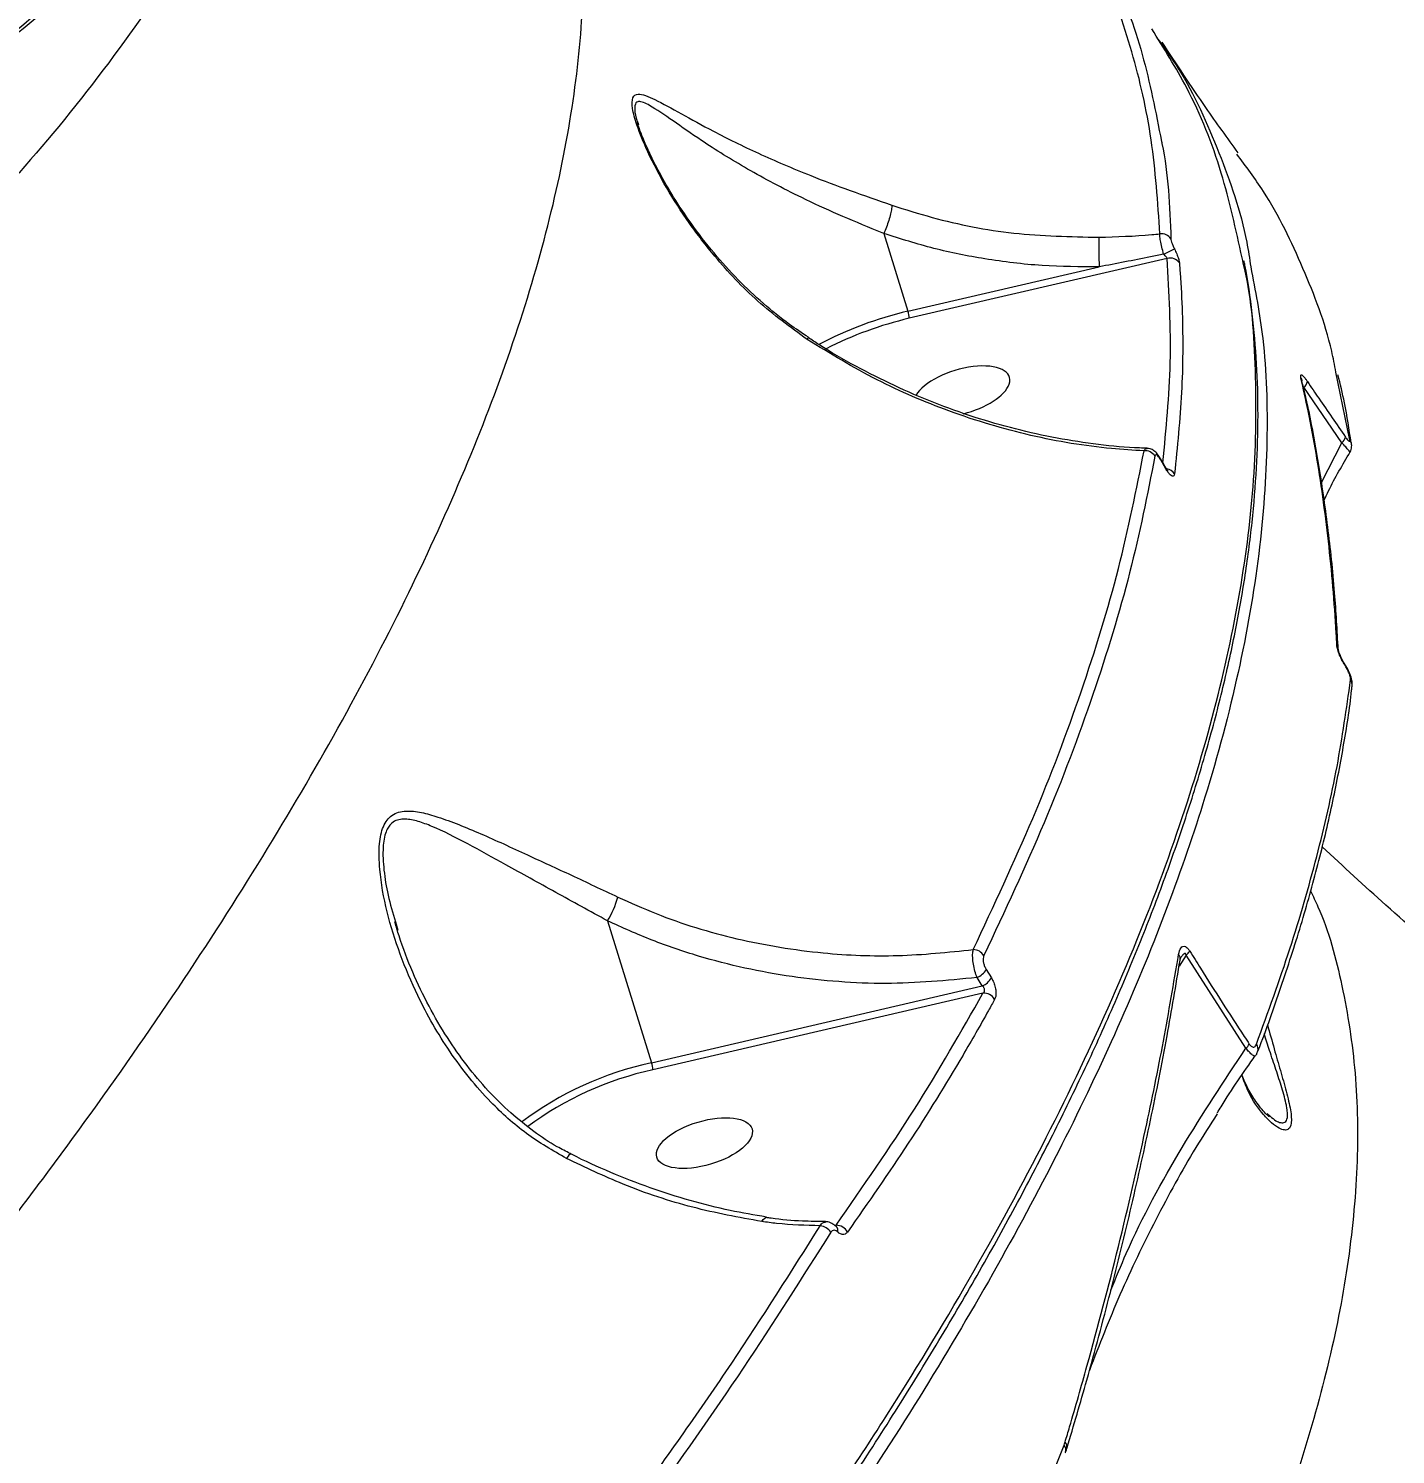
# Model space of a CAD drawing. Header units: millimetres. Extents: x -6104 to 7803, y -6013 to 4803.
# Drawn here: x 831 to 959.1, y -1479.8 to -1346.1 of the extents above; entities that cross this region are included whole.
import ezdxf

# ---------------------------------------------------------------- set-up
doc = ezdxf.new("R2010")
doc.units = ezdxf.units.MM
for name, color, linetype in [('DIKOM_ОБЪЕКТ', 7, 'Continuous'), ('DIKOM_РАЗМЕР_ЗОНА', 7, 'Continuous'), ('DIKOM_РАЗМЕР_ОБЪЕКТА', 7, 'Continuous')]:
    doc.layers.add(name, color=color, linetype=linetype)
doc.styles.add('style1', font='arial.ttf', dxfattribs={"width": 0.8})
doc.dimstyles.new('1-50', dxfattribs={"dimtxt": 300, "dimasz": 200, "dimexe": 100, "dimexo": 0, "dimgap": 100, "dimtad": 1, "dimtxsty": 'style1', "dimcen": 200, "dimclrd": 7, "dimclre": 7, "dimclrt": 7, "dimadec": 1, "dimazin": 2, "dimtfac": 1, "dimtmove": 0, "dimatfit": 2, "dimfxl": 0, "dimlwd": 25, "dimlwe": 18, "dimarcsym": 0})

# ---------------------------------------------------------------- blocks, each defined once
blk = doc.blocks.new('*D10')
at = {"layer": 'Defpoints', "color": 0, "transparency": 16777216}
for p in [(-4094.65, -224.49), (3111.63, -1726.03), (3111.63, -4948.58)]:
    blk.add_point(p, dxfattribs=at)
at = {"layer": 'DIKOM_РАЗМЕР_ОБЪЕКТА', "color": 7, "lineweight": 18, "transparency": 16777216}
for p, q in [((-4094.65, -224.49), (-4094.65, -5048.58)), ((3111.63, -1726.03), (3111.63, -5048.58))]:
    blk.add_line(p, q, dxfattribs=at)
at = {"layer": 'DIKOM_РАЗМЕР_ОБЪЕКТА', "color": 7, "lineweight": 25, "transparency": 16777216}
blk.add_line((-3894.65, -4948.58), (2911.63, -4948.58), dxfattribs=at)
at = {"layer": 'DIKOM_РАЗМЕР_ОБЪЕКТА', "color": 7, "transparency": 16777216}
for points in [[(-3894.65, -4915.24), (-3894.65, -4981.91), (-4094.65, -4948.58)], [(2911.63, -4915.24), (2911.63, -4981.91), (3111.63, -4948.58)]]:
    blk.add_solid(points, dxfattribs=at)
at = {"layer": 'DIKOM_РАЗМЕР_ОБЪЕКТА', "color": 7, "transparency": 16777216, "insert": (-134.24, -4695.4), "char_height": 300, "attachment_point": 5, "style": 'style1'}
blk.add_mtext('7200', dxfattribs=at)
blk = doc.blocks.new('*D12')
at = {"layer": 'Defpoints', "color": 0, "transparency": 16777216}
for p in [(-6103.62, -69.94), (4675.35, -1132.87), (4675.35, -5913.06)]:
    blk.add_point(p, dxfattribs=at)
at = {"layer": 'DIKOM_РАЗМЕР_ЗОНА', "color": 7, "lineweight": 18, "transparency": 16777216}
for p, q in [((-6103.62, -69.94), (-6103.62, -6013.06)), ((4675.35, -1132.87), (4675.35, -6013.06))]:
    blk.add_line(p, q, dxfattribs=at)
at = {"layer": 'DIKOM_РАЗМЕР_ЗОНА', "color": 7, "lineweight": 25, "transparency": 16777216}
blk.add_line((-5903.62, -5913.06), (4475.35, -5913.06), dxfattribs=at)
at = {"layer": 'DIKOM_РАЗМЕР_ЗОНА', "color": 7, "transparency": 16777216}
for points in [[(-5903.62, -5879.73), (-5903.62, -5946.4), (-6103.62, -5913.06)], [(4475.35, -5879.73), (4475.35, -5946.4), (4675.35, -5913.06)]]:
    blk.add_solid(points, dxfattribs=at)
at = {"layer": 'DIKOM_РАЗМЕР_ЗОНА', "color": 7, "transparency": 16777216, "insert": (271.51, -5659.89), "char_height": 300, "attachment_point": 5, "style": 'style1'}
blk.add_mtext('10800', dxfattribs=at)

msp = doc.modelspace()

# ---------------------------------------------------------------- linework, layer by layer
at = {"layer": 'DIKOM_ОБЪЕКТ', "color": 7, "linetype": 'Continuous', "lineweight": 15}
for p, q in [((888.049, -1354.961), (888.116, -1355.171)), ((911.121, -1365.367), (913.376, -1372.647)), ((913.376, -1372.647), (931.297, -1368.486)), ((937.665, -1367.699), (913.502, -1373.31)), ((954.789, -1384.723), (953.479, -1378.348)), ((954.026, -1384.973), (950.457, -1379.762)), ((952.111, -1388.709), (954.026, -1384.973)), ((937.535, -1387.412), (937.06, -1386.586)), ((954.33, -1405.778), (954.302, -1405.735)), ((954.306, -1405.72), (954.311, -1405.729)), ((865.366, -1429.871), (865.589, -1430.666)), ((885.23, -1429.788), (889.348, -1443.086)), ((939.439, -1432.995), (938.78, -1434.018)), ((945.033, -1441.728), (939.439, -1432.995)), ((920.34, -1435.89), (919.85, -1435.101)), ((920.707, -1434.353), (921.195, -1435.139)), ((889.348, -1443.086), (920.34, -1435.89)), ((920.398, -1436.569), (889.471, -1443.75)), ((947.027, -1447.835), (947.318, -1448.078)), ((906.558, -1458.369), (906.641, -1458.316)), ((928.002, -1478.925), (928.087, -1478.678)), ((928.087, -1478.678), (928.098, -1478.643))]:
    msp.add_line(p, q, dxfattribs=at)
at = {"layer": 'DIKOM_ОБЪЕКТ', "color": 7, "linetype": 'Continuous', "lineweight": 15, "flags": 128}
for points in [[(937.06, -1386.586), (937.063, -1386.521), (937.05, -1386.478)], [(937.535, -1387.412), (937.539, -1387.347), (937.523, -1387.3)], [(954.311, -1405.729), (954.314, -1405.735), (954.317, -1405.815)], [(899.68, -1457.972), (899.814, -1457.769), (899.949, -1457.642), (900.077, -1457.596), (900.102, -1457.596)], [(928.118, -1479.634), (928.125, -1479.62), (928.135, -1479.598)]]:
    msp.add_lwpolyline(points, dxfattribs=at)
at = {"layer": 'DIKOM_ОБЪЕКТ', "color": 7, "linetype": 'Continuous', "lineweight": 15}
for centre, radius, start, end in [((977.169, -1366.584), 45.911, 178.91198, 182.3736), ((937.148, -1366.409), 1.023, 32.03692, 99.10969), ((901.234, -1293.172), 82.453, 295.96485, 296.7477), ((937.951, -1368.693), 1.034, 33.87323, 106.08296), ((921.261, -1406.519), 34.778, 103.10507, 117.85082), ((921.165, -1406.218), 33.788, 103.1081, 117.20375), ((910.841, -1373.474), 2.666, 3.53579, 18.07353), ((949.57, -1379.344), 0.767, 11.70546, 35.61728), ((949.975, -1379.065), 0.848, 304.70019, 348.26297), ((953.524, -1384.28), 0.856, 305.86437, 349.36097), ((935.608, -1386.799), 1.075, 31.99673, 95.97843), ((954.092, -1385.22), 0.856, 7.35762, 35.48271), ((937.478, -1388.469), 1.046, 32.89318, 82.31297), ((952.989, -1404.382), 0.726, 2.56532, 38.05521), ((954.166, -1407.687), 0.832, 353.27732, 35.61426), ((878.761, -1425.723), 7.639, 327.85652, 346.14015), ((919.468, -1433.684), 1.204, 31.86472, 88.90408), ((938.645, -1431.963), 1.302, 307.55853, 329.93351), ((938.245, -1433.362), 0.646, 351.51973, 41.03704), ((919.143, -1433.428), 1.816, 292.89663, 329.39048), ((919.626, -1434.214), 1.822, 293.06875, 329.4691), ((920.478, -1437.754), 1.188, 30.9117, 93.87575), ((944.212, -1440.72), 1.3, 309.16835, 331.72447), ((945.395, -1441.81), 0.787, 340.58834, 36.4544), ((895.984, -1473.757), 31.38, 102.20982, 126.86272), ((886.916, -1443.883), 2.558, 2.97541, 18.13396), ((895.934, -1473.569), 30.511, 102.22881, 126.60104), ((882.392, -1452.485), 1.081, 128.94642, 157.57693), ((905.044, -1459.65), 1.29, 31.79218, 84.89002), ((906.634, -1459.55), 1.234, 29.11945, 89.67053), ((906.274, -1458.802), 0.542, 344.1926, 44.10943), ((927.502, -1479.374), 0.672, 340.54398, 41.95681), ((927.69, -1479.11), 0.587, 348.78081, 47.39716), ((927.682, -1479.08), 0.603, 348.80713, 46.44577)]:
    msp.add_arc(centre, radius, start, end, dxfattribs=at)
for start_param, end_param in [(5.9781331, 8.9949192), (4.6100021, 5.9781331)]:
    msp.add_ellipse((918.423, -1380.155), major_axis=(4.462, 1.322), ratio=0.44303, start_param=start_param, end_param=end_param, dxfattribs=at)
msp.add_ellipse((894.3, -1450.616), major_axis=(4.462, 1.322), ratio=0.44303, dxfattribs=at)
for points, knots in [([(474.42, -1432.667), (476.441, -1432.66), (482.3, -1432.64), (491.995, -1432.482), (503.494, -1432.14), (514.97, -1431.633), (526.415, -1430.964), (537.82, -1430.134), (549.177, -1429.143), (560.477, -1427.992), (571.712, -1426.682), (582.872, -1425.213), (593.951, -1423.587), (604.939, -1421.804), (615.828, -1419.867), (626.61, -1417.777), (637.277, -1415.535), (647.821, -1413.143), (658.235, -1410.602), (668.509, -1407.916), (678.637, -1405.085), (688.61, -1402.111), (698.422, -1398.997), (708.065, -1395.746), (717.532, -1392.359), (726.816, -1388.839), (735.909, -1385.19), (744.805, -1381.412), (753.497, -1377.51), (761.979, -1373.486), (770.244, -1369.343), (778.286, -1365.084), (786.099, -1360.713), (793.677, -1356.232), (801.015, -1351.645), (808.106, -1346.955), (814.945, -1342.166), (821.528, -1337.282), (827.849, -1332.305), (833.903, -1327.24), (839.686, -1322.091), (845.194, -1316.861), (850.421, -1311.554), (855.364, -1306.174), (860.02, -1300.726), (864.384, -1295.213), (868.454, -1289.64), (872.225, -1284.011), (875.7, -1278.331), (878.852, -1272.602), (881.19, -1267.983), (882.367, -1265.262), (882.706, -1264.48)], [0, 0, 0, 0, 0.010755, 0.0311879, 0.0516214, 0.0720549, 0.0924885, 0.1129222, 0.133356, 0.15379, 0.1742241, 0.1946585, 0.2150931, 0.235528, 0.2559631, 0.2763985, 0.2968343, 0.3172704, 0.3377069, 0.3581439, 0.3785812, 0.3990192, 0.4194575, 0.4398964, 0.4603359, 0.4807759, 0.5012165, 0.5216577, 0.5420994, 0.5625418, 0.5829849, 0.6034283, 0.6238724, 0.6443169, 0.664762, 0.6852075, 0.7056531, 0.7260988, 0.7465444, 0.7669897, 0.7874344, 0.8078782, 0.8283207, 0.8487616, 0.8692003, 0.8896364, 0.9100693, 0.9304984, 0.9509233, 0.9713434, 0.9917579, 1, 1, 1, 1]), ([(882.782, -1265.832), (882.644, -1266.182), (880.962, -1270.45), (876.555, -1278.498), (869.423, -1290.031), (860.821, -1301.429), (850.918, -1312.667), (839.887, -1323.493), (827.803, -1333.881), (814.751, -1343.813), (800.516, -1353.451), (785.099, -1362.748), (768.526, -1371.663), (751.896, -1379.645), (735.417, -1386.756), (719.266, -1393.068), (702.484, -1398.994), (685.108, -1404.509), (667.328, -1409.558), (649.232, -1414.117), (632.813, -1417.794), (622.294, -1419.841), (618.01, -1420.674)], [0, 0, 0, 0, 0.00498233, 0.06074718, 0.11646919, 0.17380977, 0.23119714, 0.28853766, 0.34425961, 0.40002442, 0.45574659, 0.51308714, 0.57047437, 0.62781487, 0.67631067, 0.72486327, 0.77341565, 0.82242837, 0.87144075, 0.91921932, 0.967106, 1, 1, 1, 1]), ([(819.262, -1354.58), (823.332, -1351.451), (831.472, -1345.195), (842.477, -1335.37), (852.647, -1325.261), (858.544, -1318.278), (861.492, -1314.786)], [0, 0, 0, 0, 0.2486165, 0.4972328, 0.7486163, 1, 1, 1, 1]), ([(706.899, -1580.991), (711.711, -1577.034), (721.334, -1569.119), (735.299, -1557.035), (748.881, -1544.821), (762.472, -1532.061), (775.936, -1518.82), (789.158, -1505.143), (801.779, -1491.373), (813.726, -1477.559), (824.939, -1463.754), (835.059, -1450.409), (844.104, -1437.56), (852.117, -1425.23), (859.326, -1413.079), (865.669, -1401.163), (871.101, -1389.53), (875.598, -1378.199), (879.093, -1367.233), (881.551, -1356.633), (882.896, -1346.581), (883.122, -1337.296), (882.244, -1328.846), (880.709, -1321.903), (879.034, -1317.998), (878.354, -1316.411)], [0, 0, 0, 0, 0.0400046, 0.0800095, 0.1204123, 0.1608152, 0.2054795, 0.2501784, 0.2948426, 0.3408231, 0.3868418, 0.4328217, 0.4760809, 0.5193728, 0.5626316, 0.6071387, 0.6516822, 0.6961891, 0.7423061, 0.7884231, 0.8352025, 0.8819819, 0.925918, 0.9698885, 1, 1, 1, 1]), ([(819.019, -1355.115), (820.9, -1353.702), (824.96, -1350.649), (830.879, -1345.849), (836.831, -1340.748), (842.489, -1335.573), (847.863, -1330.327), (852.951, -1325.001), (857.459, -1319.977), (860.136, -1316.699), (861.319, -1315.249)], [0, 0, 0, 0, 0.1130289, 0.244048, 0.3749127, 0.5053844, 0.6355173, 0.7657839, 0.8964701, 1, 1, 1, 1]), ([(853.024, -1324.861), (851.507, -1328.051), (848.215, -1334.977), (841.581, -1345.364), (833.635, -1355.814), (824.664, -1365.76), (814.834, -1375.201), (803.875, -1384.409), (791.784, -1393.347), (778.579, -1401.98), (764.637, -1410.076), (750.048, -1417.631), (734.909, -1424.654), (718.894, -1431.308), (702.01, -1437.549), (684.343, -1443.395), (672.047, -1446.864), (665.902, -1448.598)], [0, 0, 0, 0, 0.0602331, 0.1307415, 0.20125, 0.267473, 0.333748, 0.3999716, 0.4681248, 0.5363335, 0.6044877, 0.669513, 0.7345855, 0.7996114, 0.8663909, 0.9332205, 1, 1, 1, 1]), ([(936.986, -1365.399), (936.78, -1362.421), (936.369, -1356.463), (934.48, -1348.208), (931.732, -1340.43), (929.044, -1335.755), (927.701, -1333.418)], [0, 0, 0, 0, 0.2486152, 0.4972306, 0.7486153, 1, 1, 1, 1]), ([(928.727, -1333.83), (930.053, -1336.148), (932.705, -1340.784), (935.512, -1348.43), (936.592, -1353.978), (937.128, -1356.732)], [0, 0, 0, 0, 0.3348953, 0.669791, 1, 1, 1, 1]), ([(944.679, -1367.653), (944.095, -1364.965), (942.874, -1359.348), (940.001, -1352.204), (937.357, -1347.994), (936.218, -1346.181)], [0, 0, 0, 0, 0.3431543, 0.7171058, 1, 1, 1, 1]), ([(936.783, -1347.133), (937.436, -1348.038), (939.796, -1351.306), (942.567, -1357.672), (944.795, -1363.916), (945.379, -1367.721), (945.498, -1368.497)], [0, 0, 0, 0, 0.1469888, 0.5310386, 0.9042486, 1, 1, 1, 1]), ([(944.325, -1357.81), (943.308, -1356.403), (940.878, -1353.042), (938.543, -1349.486), (937.186, -1347.419)], [0, 0, 0, 0, 0.4185945, 1, 1, 1, 1]), ([(903.928, -1375.294), (902.349, -1374.14), (899.19, -1371.83), (895.611, -1368.002), (892.819, -1364.375), (890.7, -1361.073), (889.059, -1357.95), (887.993, -1355.373), (887.498, -1353.556), (887.524, -1352.5), (888.024, -1352.23), (888.767, -1352.392), (890.047, -1352.972), (892.076, -1354.097), (895.282, -1355.886), (899.261, -1357.839), (903.639, -1359.719), (907.896, -1361.33), (910.539, -1362.245), (911.859, -1362.703)], [0, 0, 0, 0, 0.0838216, 0.1677503, 0.2253326, 0.2830255, 0.3403533, 0.3851891, 0.4168051, 0.4487244, 0.4828922, 0.5143311, 0.545866, 0.620697, 0.6956601, 0.7865355, 0.8772675, 0.9386801, 1, 1, 1, 1]), ([(911.121, -1365.361), (911.121, -1365.361), (910.911, -1365.282), (909.452, -1364.679), (906.795, -1363.584), (902.627, -1361.66), (898.221, -1359.309), (894.308, -1356.883), (891.301, -1354.752), (889.346, -1353.408), (888.317, -1352.931), (887.879, -1353.055), (887.72, -1353.456), (887.806, -1354.241), (888.002, -1354.821), (888.049, -1354.961)], [0, 0, 0, 0, 0.0000638, 0.0167858, 0.1189681, 0.2212845, 0.3912761, 0.5615315, 0.6842612, 0.8065328, 0.8832296, 0.9013899, 0.9459941, 0.9869522, 1, 1, 1, 1]), ([(904.05, -1375.09), (903.45, -1374.694), (901.98, -1373.725), (899.773, -1371.917), (897.403, -1369.689), (895.138, -1367.171), (893.126, -1364.566), (891.431, -1362.026), (890.14, -1359.798), (889.199, -1357.938), (888.572, -1356.51), (888.201, -1355.542), (888.077, -1355.108), (888.036, -1354.966)], [0, 0, 0, 0, 0.0792595, 0.1940919, 0.3143553, 0.4392118, 0.5701423, 0.6813956, 0.7832665, 0.8658118, 0.9260832, 0.9757562, 1, 1, 1, 1]), ([(937.128, -1356.732), (937.143, -1356.801), (937.778, -1359.653), (937.898, -1362.798), (938.015, -1365.867)], [0, 0, 0, 0, 0.0242452, 1, 1, 1, 1]), ([(953.479, -1378.348), (953.352, -1377.692), (952.683, -1374.243), (950.456, -1368.562), (947.517, -1362.375), (945.041, -1359.061), (944.182, -1357.912)], [0, 0, 0, 0, 0.08435438, 0.44372419, 0.80709321, 1, 1, 1, 1]), ([(911.859, -1362.703), (911.86, -1362.721), (911.861, -1362.806), (911.839, -1363.046), (911.749, -1363.507), (911.58, -1364.122), (911.363, -1364.776), (911.202, -1365.166), (911.121, -1365.361)], [0, 0, 0, 0, 0.0396111, 0.1815993, 0.3861981, 0.5908028, 0.7954118, 1, 1, 1, 1]), ([(911.859, -1362.703), (913.118, -1363.102), (916.826, -1364.28), (923.328, -1365.546), (928.598, -1365.656), (931.266, -1365.713)], [0, 0, 0, 0, 0.2022779, 0.5961124, 1, 1, 1, 1]), ([(911.121, -1365.367), (911.121, -1365.366), (911.121, -1365.364), (911.121, -1365.362), (911.121, -1365.361)], [0, 0, 0, 0, 0.5376159, 1, 1, 1, 1]), ([(931.297, -1368.486), (929.511, -1368.477), (925.919, -1368.46), (920.733, -1367.825), (915.765, -1366.832), (912.674, -1365.857), (911.121, -1365.367)], [0, 0, 0, 0, 0.2600942, 0.5230066, 0.7604307, 1, 1, 1, 1]), ([(931.266, -1365.713), (932.926, -1365.662), (934.841, -1365.603), (936.734, -1365.423), (936.986, -1365.399)], [0, 0, 0, 0, 0.8666325, 1, 1, 1, 1]), ([(937.333, -1367.302), (937.271, -1367.079), (937.146, -1366.633), (937.026, -1366.022), (936.979, -1365.613), (936.984, -1365.453), (936.986, -1365.399)], [0, 0, 0, 0, 0.2864983, 0.5730699, 0.8569405, 1, 1, 1, 1]), ([(938.015, -1365.867), (938.017, -1365.887), (938.022, -1365.961), (938.072, -1366.154), (938.185, -1366.463), (938.29, -1366.689), (938.343, -1366.801)], [0, 0, 0, 0, 0.1085372, 0.3983882, 0.6996467, 1, 1, 1, 1]), ([(938.343, -1366.801), (938.417, -1366.96), (938.566, -1367.278), (938.726, -1367.716), (938.795, -1367.984), (938.807, -1368.092), (938.809, -1368.116)], [0, 0, 0, 0, 0.3054121, 0.6114813, 0.9125886, 1, 1, 1, 1]), ([(698.966, -1682.107), (702.695, -1679.485), (712.743, -1672.421), (728.799, -1660.654), (746.97, -1646.783), (764.807, -1632.549), (782.24, -1617.995), (799.196, -1603.163), (815.302, -1588.379), (830.521, -1573.693), (844.84, -1559.152), (858.492, -1544.518), (871.398, -1529.84), (883.495, -1515.168), (894.517, -1500.826), (904.451, -1486.854), (913.308, -1473.286), (921.234, -1459.901), (928.158, -1446.753), (934.033, -1433.896), (938.727, -1421.613), (942.257, -1409.93), (944.648, -1398.869), (945.978, -1388.226), (946.046, -1378.146), (945.584, -1371.259), (944.759, -1367.974), (944.679, -1367.653)], [0, 0, 0, 0, 0.0245685, 0.0661874, 0.1078383, 0.1494572, 0.1922848, 0.2351476, 0.2779753, 0.3195941, 0.361245, 0.4028639, 0.4456917, 0.4885542, 0.531382, 0.5730004, 0.6146507, 0.6562691, 0.6990963, 0.7419584, 0.7847856, 0.8264043, 0.868055, 0.9096737, 0.9525012, 0.9953636, 1, 1, 1, 1]), ([(715.514, -1671.104), (717.654, -1669.555), (722.891, -1665.761), (731.096, -1659.655), (740.124, -1652.81), (748.999, -1645.927), (757.731, -1639.009), (766.322, -1632.05), (774.774, -1625.05), (783.09, -1618.006), (791.272, -1610.917), (799.322, -1603.781), (807.243, -1596.594), (815.028, -1589.364), (822.65, -1582.114), (830.079, -1574.873), (837.292, -1567.661), (844.288, -1560.483), (851.069, -1553.334), (857.639, -1546.213), (864, -1539.117), (870.154, -1532.044), (876.103, -1524.992), (881.848, -1517.959), (887.39, -1510.942), (892.728, -1503.944), (897.849, -1496.982), (902.73, -1490.084), (907.354, -1483.275), (911.715, -1476.562), (915.816, -1469.944), (919.66, -1463.416), (923.248, -1456.976), (926.581, -1450.622), (929.661, -1444.353), (932.487, -1438.166), (935.061, -1432.061), (937.381, -1426.036), (939.443, -1420.102), (941.24, -1414.281), (942.761, -1408.598), (944.005, -1403.061), (944.972, -1397.671), (945.662, -1392.426), (946.079, -1387.322), (946.218, -1382.361), (946.09, -1377.535), (945.659, -1372.865), (945.24, -1369.664), (944.888, -1368.065), (944.857, -1367.926)], [0, 0, 0, 0, 0.0148392, 0.0363253, 0.0577125, 0.0790247, 0.1002866, 0.1215226, 0.1427569, 0.1640091, 0.1852998, 0.2066537, 0.2280948, 0.2496473, 0.2712481, 0.2927746, 0.3141948, 0.3355335, 0.356815, 0.3780635, 0.3993037, 0.4205573, 0.4418427, 0.4631845, 0.4846068, 0.5061338, 0.5277482, 0.5493324, 0.5707974, 0.5921743, 0.6134878, 0.6347618, 0.6560208, 0.6772885, 0.6985816, 0.719924, 0.7413394, 0.7628517, 0.7844715, 0.806088, 0.8276029, 0.8490185, 0.8703574, 0.8916418, 0.9128937, 0.9341344, 0.9553849, 0.9766596, 0.9979801, 1, 1, 1, 1]), ([(945.498, -1368.497), (945.92, -1370.708), (946.907, -1375.888), (947.168, -1384.862), (946.44, -1395.291), (944.495, -1406.427), (941.554, -1417.509), (937.806, -1428.42), (933.452, -1439.053), (928.269, -1450.045), (922.259, -1461.369), (915.49, -1472.904), (908, -1484.591), (900.727, -1495.153), (895.746, -1501.892), (893.718, -1504.636)], [0, 0, 0, 0, 0.064649, 0.1515185, 0.2409115, 0.3303771, 0.4197701, 0.4953742, 0.5710667, 0.6467591, 0.7231688, 0.7995784, 0.8740642, 0.9487187, 1, 1, 1, 1]), ([(937.333, -1367.302), (936.92, -1367.386), (934.913, -1367.798), (932.897, -1368.181), (931.297, -1368.486)], [0, 0, 0, 0, 0.20606, 1, 1, 1, 1]), ([(937.26, -1386.844), (937.566, -1383.699), (938.199, -1377.201), (937.847, -1370.934), (937.665, -1367.699)], [0, 0, 0, 0, 0.4838763, 1, 1, 1, 1]), ([(937.665, -1367.699), (937.662, -1367.692), (937.649, -1367.657), (937.592, -1367.572), (937.479, -1367.44), (937.383, -1367.348), (937.333, -1367.302)], [0, 0, 0, 0, 0.0804588, 0.3668114, 0.6762676, 1, 1, 1, 1]), ([(938.809, -1368.116), (938.834, -1368.426), (938.956, -1369.972), (939.153, -1373.99), (939.133, -1380.244), (938.615, -1385.347), (938.356, -1387.901)], [0, 0, 0, 0, 0.04806359, 0.24032554, 0.61988063, 1, 1, 1, 1]), ([(903.928, -1375.294), (903.937, -1375.279), (903.973, -1375.22), (904.017, -1375.145), (904.008, -1375.153), (904.004, -1375.157)], [0, 0, 0, 0, 0.16234455, 0.62182519, 1, 1, 1, 1]), ([(935.496, -1385.73), (934.481, -1385.669), (930.978, -1385.459), (924.829, -1384.431), (917.436, -1382.225), (910.353, -1379.209), (906.084, -1376.608), (903.928, -1375.294)], [0, 0, 0, 0, 0.0949224, 0.327621, 0.565733, 0.7805995, 1, 1, 1, 1]), ([(935.78, -1385.475), (935.546, -1385.472), (934.046, -1385.454), (931.225, -1385.162), (927.345, -1384.586), (923.456, -1383.722), (919.592, -1382.609), (915.794, -1381.248), (912.085, -1379.658), (908.496, -1377.831), (905.805, -1376.308), (904.366, -1375.332), (904.036, -1375.108)], [0, 0, 0, 0, 0.0220263, 0.1409794, 0.2599207, 0.3788374, 0.4977448, 0.6161379, 0.7328431, 0.8493593, 0.9655504, 1, 1, 1, 1]), ([(950.194, -1378.897), (950.178, -1378.792), (950.152, -1378.617), (950.256, -1378.597), (950.418, -1378.727), (950.617, -1378.966), (950.748, -1379.156), (950.804, -1379.237)], [0, 0, 0, 0, 0.3038625, 0.5023324, 0.7016918, 0.8732899, 1, 1, 1, 1]), ([(953.56, -1403.935), (953.54, -1403.567), (953.442, -1401.727), (953.105, -1397.008), (952.314, -1389.974), (951.221, -1383.525), (950.42, -1379.917), (950.194, -1378.897)], [0, 0, 0, 0, 0.0413718, 0.2068696, 0.5381493, 0.8694282, 1, 1, 1, 1]), ([(953.695, -1404.355), (953.594, -1402.573), (953.371, -1398.656), (952.753, -1392.834), (951.878, -1386.876), (951.054, -1382.334), (950.447, -1379.845), (950.289, -1379.196)], [0, 0, 0, 0, 0.1999954, 0.4397015, 0.6784053, 0.9160946, 1, 1, 1, 1]), ([(950.32, -1379.179), (950.318, -1379.172), (950.313, -1379.154), (950.314, -1379.159), (950.315, -1379.163)], [0, 0, 0, 0, 0.3908172, 1, 1, 1, 1]), ([(950.804, -1379.237), (951.157, -1379.76), (952.332, -1381.504), (953.528, -1383.229), (954.365, -1384.438)], [0, 0, 0, 0, 0.2996294, 1, 1, 1, 1]), ([(954.899, -1384.992), (954.714, -1383.723), (954.396, -1381.546), (953.882, -1379.478), (953.667, -1378.615)], [0, 0, 0, 0, 0.5824871, 1, 1, 1, 1]), ([(954.365, -1384.438), (954.397, -1384.483), (954.479, -1384.597), (954.608, -1384.75), (954.722, -1384.843), (954.793, -1384.845), (954.79, -1384.767), (954.789, -1384.723)], [0, 0, 0, 0, 0.1207292, 0.3075649, 0.5229255, 0.7374383, 1, 1, 1, 1]), ([(919.491, -1432.48), (921.423, -1428.353), (925.288, -1420.099), (929.762, -1408.205), (933.328, -1396.663), (934.773, -1389.374), (935.496, -1385.73)], [0, 0, 0, 0, 0.24847524, 0.49695068, 0.74847521, 1, 1, 1, 1]), ([(935.496, -1385.73), (935.548, -1385.635), (935.625, -1385.492), (935.741, -1385.512), (935.78, -1385.519)], [0, 0, 0, 0, 0.6634477, 1, 1, 1, 1]), ([(937.043, -1386.481), (936.945, -1386.317), (936.766, -1386.02), (936.451, -1385.722), (936.116, -1385.527), (935.882, -1385.511), (935.788, -1385.505)], [0, 0, 0, 0, 0.332693, 0.6017104, 0.8397187, 1, 1, 1, 1]), ([(952.355, -1390.383), (952.495, -1390.084), (953.233, -1388.515), (954.101, -1387.036), (954.803, -1385.838)], [0, 0, 0, 0, 0.19071943, 1, 1, 1, 1]), ([(954.797, -1385.834), (954.8, -1385.837), (954.829, -1385.858), (954.731, -1385.74), (954.498, -1385.479), (954.226, -1385.187), (954.06, -1385.01), (954.026, -1384.973)], [0, 0, 0, 0, 0.0337498, 0.3454392, 0.6420578, 0.925725, 1, 1, 1, 1]), ([(954.803, -1385.837), (954.841, -1385.764), (954.92, -1385.612), (954.956, -1385.365), (954.955, -1385.191), (954.939, -1385.113), (954.937, -1385.102)], [0, 0, 0, 0, 0.3016561, 0.6259061, 0.9471383, 1, 1, 1, 1]), ([(936.519, -1386.229), (935.805, -1389.834), (934.377, -1397.044), (930.841, -1408.547), (926.363, -1420.499), (922.448, -1428.865), (920.491, -1433.048)], [0, 0, 0, 0, 0.24847661, 0.49695373, 0.74847656, 1, 1, 1, 1]), ([(937.06, -1386.586), (937.016, -1386.514), (936.924, -1386.362), (936.784, -1386.194), (936.656, -1386.1), (936.559, -1386.103), (936.532, -1386.187), (936.519, -1386.229)], [0, 0, 0, 0, 0.1798494, 0.3800898, 0.5811944, 0.790698, 1, 1, 1, 1]), ([(937.523, -1387.3), (937.412, -1387.107), (937.253, -1386.832), (937.096, -1386.556), (937.049, -1386.473)], [0, 0, 0, 0, 0.7000743, 1, 1, 1, 1]), ([(937.757, -1387.636), (937.759, -1387.637), (937.763, -1387.641), (937.725, -1387.603), (937.656, -1387.512), (937.581, -1387.404), (937.533, -1387.315), (937.523, -1387.297)], [0, 0, 0, 0, 0.0829896, 0.3064972, 0.5573066, 0.9088882, 1, 1, 1, 1]), ([(938.356, -1387.901), (938.339, -1387.971), (938.303, -1388.112), (938.154, -1388.131), (937.956, -1387.998), (937.74, -1387.747), (937.6, -1387.518), (937.535, -1387.412)], [0, 0, 0, 0, 0.21314985, 0.42648354, 0.63062154, 0.82892327, 1, 1, 1, 1]), ([(954.317, -1405.815), (954.223, -1405.663), (954.034, -1405.357), (953.801, -1404.853), (953.616, -1404.341), (953.58, -1404.076), (953.56, -1403.935)], [0, 0, 0, 0, 0.2322126, 0.4640068, 0.7140256, 1, 1, 1, 1]), ([(954.307, -1405.72), (954.3, -1405.709), (954.234, -1405.617), (954.099, -1405.379), (953.923, -1405.024), (953.791, -1404.68), (953.729, -1404.457), (953.714, -1404.348), (953.714, -1404.349), (953.714, -1404.349)], [0, 0, 0, 0, 0.02272456, 0.19729433, 0.40627255, 0.64047613, 0.82150649, 0.94494569, 1, 1, 1, 1]), ([(954.842, -1407.203), (954.843, -1407.172), (954.849, -1407.072), (954.8, -1406.829), (954.678, -1406.488), (954.514, -1406.134), (954.383, -1405.922), (954.317, -1405.815)], [0, 0, 0, 0, 0.1043506, 0.3453577, 0.5759474, 0.7877368, 1, 1, 1, 1]), ([(954.983, -1407.784), (954.99, -1407.733), (955.018, -1407.554), (954.964, -1407.185), (954.81, -1406.669), (954.57, -1406.135), (954.39, -1405.868), (954.33, -1405.778)], [0, 0, 0, 0, 0.0742294, 0.2609361, 0.5745677, 0.8572482, 1, 1, 1, 1]), ([(946.028, -1441.343), (947.116, -1438.347), (949.294, -1432.354), (951.771, -1423.692), (953.713, -1415.259), (954.466, -1409.888), (954.842, -1407.203)], [0, 0, 0, 0, 0.2491216, 0.4982429, 0.7491215, 1, 1, 1, 1]), ([(946.135, -1442.071), (946.154, -1442.024), (946.972, -1439.966), (948.35, -1435.994), (950.241, -1430.169), (951.83, -1424.476), (953.164, -1418.899), (954.193, -1413.467), (954.793, -1409.764), (954.972, -1407.911), (954.984, -1407.783)], [0, 0, 0, 0, 0.0038176, 0.167836, 0.3319162, 0.4960612, 0.6601158, 0.8240082, 0.9878481, 1, 1, 1, 1]), ([(881.392, -1452.073), (880.104, -1451.325), (877.524, -1449.828), (873.811, -1446.451), (870.322, -1442.133), (867.631, -1437.379), (865.734, -1432.934), (864.486, -1428.943), (863.856, -1425.423), (863.769, -1422.677), (864.141, -1420.853), (865.013, -1419.731), (866.293, -1419.419), (867.769, -1419.586), (870.041, -1420.245), (873.286, -1421.553), (877.489, -1423.499), (881.802, -1425.485), (884.72, -1426.864), (886.178, -1427.553)], [0, 0, 0, 0, 0.0638296, 0.1277691, 0.2158804, 0.3041211, 0.3656047, 0.4271883, 0.4882521, 0.5268746, 0.5576018, 0.5885659, 0.6243077, 0.6585507, 0.6928974, 0.7748891, 0.8569901, 0.9285279, 1, 1, 1, 1]), ([(885.23, -1429.788), (883.587, -1428.887), (880.259, -1427.062), (875.915, -1424.643), (872.071, -1422.521), (869.387, -1421.144), (867.472, -1420.428), (866.233, -1420.175), (865.206, -1420.36), (864.68, -1420.969), (864.336, -1421.747), (864.123, -1422.995), (864.243, -1425.059), (864.616, -1427.432), (865.11, -1429.039), (865.366, -1429.871)], [0, 0, 0, 0, 0.1489583, 0.3017533, 0.428058, 0.5563817, 0.6082607, 0.6609793, 0.7150177, 0.7525896, 0.7621854, 0.8093632, 0.8696428, 0.9324485, 1, 1, 1, 1]), ([(983.405, -1448.169), (981.998, -1447.195), (978.15, -1444.532), (972.006, -1439.877), (964.992, -1434.244), (958.382, -1428.589), (954.168, -1424.676), (952.183, -1422.834)], [0, 0, 0, 0, 0.1304847, 0.3567447, 0.5807878, 0.8025549, 1, 1, 1, 1]), ([(951.091, -1426.982), (951.331, -1427.47), (952.68, -1430.215), (954.166, -1435.87), (955.46, -1443.971), (955.606, -1452.773), (954.724, -1461.964), (952.84, -1471.508), (950.032, -1481.345), (946.253, -1491.689), (941.458, -1502.536), (935.724, -1513.833), (931.106, -1521.652), (928.798, -1525.559)], [0, 0, 0, 0, 0.02105192, 0.11835688, 0.21849679, 0.3187183, 0.41885976, 0.5144038, 0.61001709, 0.70556175, 0.80368303, 0.90187838, 1, 1, 1, 1]), ([(886.178, -1427.553), (887.369, -1428.087), (890.947, -1429.691), (897.367, -1431.646), (905.006, -1432.892), (912.467, -1433.206), (917.136, -1432.723), (919.491, -1432.48)], [0, 0, 0, 0, 0.1165816, 0.3502683, 0.5897084, 0.7930908, 1, 1, 1, 1]), ([(881.737, -1451.596), (881.326, -1451.39), (880.128, -1450.79), (878.251, -1449.51), (876.079, -1447.762), (873.984, -1445.7), (871.996, -1443.348), (870.141, -1440.696), (868.429, -1437.766), (866.929, -1434.579), (865.877, -1431.916), (865.424, -1430.327), (865.298, -1429.887)], [0, 0, 0, 0, 0.0484801, 0.1414739, 0.2403714, 0.345224, 0.4552446, 0.5700372, 0.6919995, 0.8193873, 0.9500264, 1, 1, 1, 1]), ([(919.85, -1435.101), (917.002, -1435.372), (912.693, -1435.782), (906.89, -1435.531), (902.477, -1435.059), (898.079, -1434.26), (893.695, -1433.121), (889.377, -1431.666), (886.612, -1430.414), (885.23, -1429.788)], [0, 0, 0, 0, 0.2403993, 0.3636778, 0.4869541, 0.613361, 0.739763, 0.8698819, 1, 1, 1, 1]), ([(919.85, -1435.101), (919.78, -1434.903), (919.639, -1434.506), (919.496, -1433.832), (919.428, -1433.203), (919.436, -1432.748), (919.476, -1432.55), (919.491, -1432.48)], [0, 0, 0, 0, 0.2223373, 0.4448384, 0.6638343, 0.880642, 1, 1, 1, 1]), ([(938.732, -1432.938), (938.791, -1432.699), (938.874, -1432.358), (939.126, -1432.161), (939.331, -1432.165), (939.54, -1432.308), (939.68, -1432.472), (939.753, -1432.586), (939.772, -1432.615)], [0, 0, 0, 0, 0.4029874, 0.5733096, 0.7451297, 0.8533605, 0.9617371, 1, 1, 1, 1]), ([(939.772, -1432.615), (940.107, -1433.153), (941.785, -1435.839), (943.651, -1438.742), (945.197, -1441.094), (945.357, -1441.336)], [0, 0, 0, 0, 0.18316615, 0.91587766, 1, 1, 1, 1]), ([(920.491, -1433.048), (920.473, -1433.093), (920.431, -1433.2), (920.413, -1433.437), (920.452, -1433.743), (920.551, -1434.071), (920.655, -1434.259), (920.707, -1434.353)], [0, 0, 0, 0, 0.1487801, 0.3487068, 0.5573277, 0.7790749, 1, 1, 1, 1]), ([(928.098, -1478.643), (928.239, -1478.166), (928.945, -1475.78), (930.707, -1469.614), (933.169, -1460.264), (935.508, -1450.132), (937.362, -1441.021), (938.275, -1435.633), (938.732, -1432.938)], [0, 0, 0, 0, 0.0299885, 0.1499471, 0.3900563, 0.6301648, 0.8150822, 1, 1, 1, 1]), ([(928.283, -1479.2), (928.91, -1477.074), (930.358, -1472.156), (932.372, -1464.583), (934.369, -1456.456), (936.136, -1448.447), (937.661, -1440.761), (938.483, -1435.821), (938.876, -1433.456)], [0, 0, 0, 0, 0.1335527, 0.3089475, 0.4846372, 0.6608109, 0.8376586, 1, 1, 1, 1]), ([(938.887, -1433.461), (938.892, -1433.425), (938.905, -1433.317), (938.94, -1433.246), (938.93, -1433.26), (938.929, -1433.263)], [0, 0, 0, 0, 0.3025859, 0.8871512, 1, 1, 1, 1]), ([(939.439, -1432.995), (939.436, -1432.98), (939.431, -1432.949), (939.415, -1432.906), (939.397, -1432.879), (939.374, -1432.861), (939.344, -1432.85), (939.258, -1432.865), (939.13, -1432.986), (939.008, -1433.136), (938.942, -1433.248), (938.925, -1433.277)], [0, 0, 0, 0, 0.0458312, 0.0931066, 0.1407915, 0.1555634, 0.2069064, 0.2750147, 0.5450268, 0.8828216, 1, 1, 1, 1]), ([(921.195, -1435.139), (921.271, -1435.275), (921.422, -1435.547), (921.57, -1436.027), (921.632, -1436.484), (921.61, -1436.877), (921.534, -1437.057), (921.498, -1437.144)], [0, 0, 0, 0, 0.2064426, 0.4133632, 0.6142253, 0.8134825, 1, 1, 1, 1]), ([(906.641, -1458.316), (909.169, -1454.682), (914.232, -1447.403), (918.341, -1440.183), (920.398, -1436.569)], [0, 0, 0, 0, 0.4993595, 1, 1, 1, 1]), ([(920.398, -1436.569), (920.434, -1436.535), (920.506, -1436.469), (920.559, -1436.339), (920.561, -1436.232), (920.542, -1436.142), (920.513, -1436.076), (920.447, -1435.977), (920.387, -1435.929), (920.34, -1435.89)], [0, 0, 0, 0, 0.20666551, 0.40492779, 0.53957795, 0.59059117, 0.7294399, 0.78565955, 1, 1, 1, 1]), ([(921.498, -1437.144), (921.307, -1437.491), (920.352, -1439.227), (917.778, -1443.715), (913.515, -1450.632), (909.647, -1456.176), (907.712, -1458.949)], [0, 0, 0, 0, 0.0480623, 0.2403225, 0.6198805, 1, 1, 1, 1]), ([(947.318, -1448.078), (947.497, -1448.244), (947.847, -1448.569), (948.316, -1448.723), (948.724, -1448.71), (948.977, -1448.307), (948.936, -1447.601), (948.758, -1446.66), (948.431, -1445.484), (947.857, -1443.728), (947.283, -1442.034), (946.918, -1440.898), (946.751, -1440.376)], [0, 0, 0, 0, 0.1024492, 0.1998057, 0.2990797, 0.4069, 0.5127489, 0.532927, 0.659151, 0.7772219, 0.8978566, 1, 1, 1, 1]), ([(947.063, -1439.51), (947.271, -1440.277), (947.669, -1441.741), (948.078, -1443.139), (948.272, -1443.805)], [0, 0, 0, 0, 0.5237705, 1, 1, 1, 1]), ([(932.392, -1464.389), (932.862, -1463.237), (934.759, -1458.586), (938.943, -1450.944), (943.004, -1444.798), (945.033, -1441.728)], [0, 0, 0, 0, 0.14158562, 0.57118961, 1, 1, 1, 1]), ([(945.924, -1442.416), (945.918, -1442.436), (945.899, -1442.51), (945.702, -1442.408), (945.382, -1442.128), (945.139, -1441.85), (945.033, -1441.728)], [0, 0, 0, 0, 0.1282882, 0.4742226, 0.7704819, 1, 1, 1, 1]), ([(945.357, -1441.336), (945.392, -1441.385), (945.466, -1441.488), (945.595, -1441.592), (945.728, -1441.635), (945.9, -1441.591), (945.976, -1441.443), (946.028, -1441.343)], [0, 0, 0, 0, 0.1212001, 0.2522936, 0.4115684, 0.5993514, 1, 1, 1, 1]), ([(945.941, -1442.423), (945.967, -1442.393), (946.058, -1442.284), (946.094, -1442.159), (946.12, -1442.069)], [0, 0, 0, 0, 0.2843558, 1, 1, 1, 1]), ([(942.367, -1447.771), (942.48, -1447.584), (943.593, -1445.736), (944.819, -1443.986), (945.921, -1442.414)], [0, 0, 0, 0, 0.1015643, 1, 1, 1, 1]), ([(948.272, -1443.805), (948.462, -1444.466), (948.846, -1445.804), (949.273, -1447.598), (949.348, -1448.835), (949.077, -1449.346), (948.661, -1449.429), (948.105, -1449.232), (947.426, -1448.744), (946.414, -1447.673), (945.397, -1446.262), (944.863, -1444.808), (944.669, -1444.282)], [0, 0, 0, 0, 0.08326077, 0.1686017, 0.25473576, 0.3298194, 0.39935096, 0.47059581, 0.57203503, 0.67358161, 0.88180297, 1, 1, 1, 1]), ([(947.244, -1448.162), (947.242, -1448.161), (947.204, -1448.135), (946.949, -1447.916), (946.521, -1447.448), (945.883, -1446.608), (945.243, -1445.596), (944.853, -1444.685), (944.676, -1444.271)], [0, 0, 0, 0, 0.00740629, 0.12832033, 0.28155698, 0.48038029, 0.76414628, 1, 1, 1, 1]), ([(942.34, -1447.877), (941.668, -1448.922), (939.615, -1452.118), (936.56, -1457.767), (933.174, -1464.709), (931.303, -1469.534), (930.379, -1471.916)], [0, 0, 0, 0, 0.14068677, 0.42977085, 0.71849114, 1, 1, 1, 1]), ([(899.68, -1457.972), (897.519, -1457.575), (893.155, -1456.772), (886.995, -1454.726), (883.145, -1452.903), (881.392, -1452.073)], [0, 0, 0, 0, 0.3481775, 0.7031361, 1, 1, 1, 1]), ([(900.111, -1457.545), (898.977, -1457.356), (896.592, -1456.957), (892.949, -1456.029), (889.207, -1454.847), (885.517, -1453.387), (883.022, -1452.288), (881.791, -1451.626), (881.737, -1451.596)], [0, 0, 0, 0, 0.182228, 0.3833726, 0.58545, 0.7880451, 0.9906024, 1, 1, 1, 1]), ([(905.159, -1458.364), (903.791, -1458.327), (901.96, -1458.277), (900.141, -1458.034), (899.68, -1457.972)], [0, 0, 0, 0, 0.7468088, 1, 1, 1, 1]), ([(905.64, -1457.97), (904.924, -1457.964), (903.236, -1457.948), (901.374, -1457.797), (900.262, -1457.613), (900.113, -1457.589)], [0, 0, 0, 0, 0.3895111, 0.9186203, 1, 1, 1, 1]), ([(905.159, -1458.364), (905.235, -1458.249), (905.375, -1458.036), (905.558, -1458.02), (905.641, -1458.013)], [0, 0, 0, 0, 0.546297, 1, 1, 1, 1]), ([(906.651, -1458.437), (906.521, -1458.33), (906.257, -1458.111), (905.881, -1457.978), (905.677, -1458.007), (905.649, -1458.011)], [0, 0, 0, 0, 0.45464924, 0.92567931, 1, 1, 1, 1]), ([(866.942, -1510.889), (870.592, -1506.425), (877.891, -1497.496), (887.824, -1484.269), (897.052, -1471.176), (902.457, -1462.635), (905.159, -1458.364)], [0, 0, 0, 0, 0.2486154, 0.4972308, 0.748616, 1, 1, 1, 1]), ([(906.14, -1458.97), (903.466, -1463.199), (898.116, -1471.658), (888.926, -1484.717), (878.958, -1498.009), (871.57, -1507.05), (867.876, -1511.571)], [0, 0, 0, 0, 0.2486165, 0.4972321, 0.7486159, 1, 1, 1, 1]), ([(906.795, -1458.949), (906.751, -1458.914), (906.641, -1458.825), (906.461, -1458.771), (906.274, -1458.805), (906.185, -1458.915), (906.14, -1458.97)], [0, 0, 0, 0, 0.1836091, 0.4626381, 0.7310188, 1, 1, 1, 1]), ([(906.675, -1458.434), (906.675, -1458.435), (906.682, -1458.438), (906.669, -1458.427), (906.656, -1458.417)], [0, 0, 0, 0, 0.0630153, 1, 1, 1, 1]), ([(907.712, -1458.949), (907.641, -1459.024), (907.5, -1459.173), (907.213, -1459.196), (906.971, -1459.097), (906.834, -1458.982), (906.795, -1458.949)], [0, 0, 0, 0, 0.2927456, 0.5849705, 0.8819737, 1, 1, 1, 1]), ([(941.332, -1548.829), (940.144, -1547.377), (937.77, -1544.473), (934.669, -1539.644), (931.96, -1534.587), (929.665, -1529.359), (927.745, -1523.944), (926.232, -1518.405), (925.118, -1512.823), (924.404, -1507.271), (924.1, -1501.829), (924.181, -1496.566), (924.628, -1491.578), (925.433, -1486.948), (926.53, -1482.672), (927.512, -1480.172), (928.002, -1478.925)], [0, 0, 0, 0, 0.07510764, 0.15021531, 0.22128208, 0.2925778, 0.36364574, 0.43477041, 0.50612323, 0.5772492, 0.64834033, 0.71965909, 0.79075188, 0.8604289, 0.9303188, 1, 1, 1, 1]), ([(928.135, -1479.597), (928.144, -1479.577), (928.196, -1479.457), (928.232, -1479.33), (928.263, -1479.224)], [0, 0, 0, 0, 0.16973067, 1, 1, 1, 1]), ([(928.264, -1479.232), (928.265, -1479.225), (928.268, -1479.216), (928.27, -1479.208), (928.271, -1479.207)], [0, 0, 0, 0, 0.7867781, 1, 1, 1, 1])]:
    msp.add_open_spline(points, degree=3, knots=knots, dxfattribs=at)

# ---------------------------------------------------------------- dimensions: what is measured, and where the dimension line sits
at = {"layer": 'DIKOM_РАЗМЕР_ЗОНА'}
dim = msp.add_linear_dim(base=(4675.352, -5913.064), p1=(-6103.623, -69.942), p2=(4675.352, -1132.872), text='10800', dimstyle='1-50', dxfattribs=at)
dim.commit()
dim.dimension.update_dxf_attribs({"geometry": '*D12', "text_midpoint": (271.508, -5913.064), "dimtype": 160})
at = {"layer": 'DIKOM_РАЗМЕР_ОБЪЕКТА'}
dim = msp.add_linear_dim(base=(3111.629, -4948.576), p1=(-4094.654, -224.488), p2=(3111.629, -1726.033), text='7200', dimstyle='1-50', dxfattribs=at)
dim.commit()
dim.dimension.update_dxf_attribs({"geometry": '*D10', "text_midpoint": (-134.242, -4948.576), "dimtype": 160})

doc.saveas('drawing.dxf')
